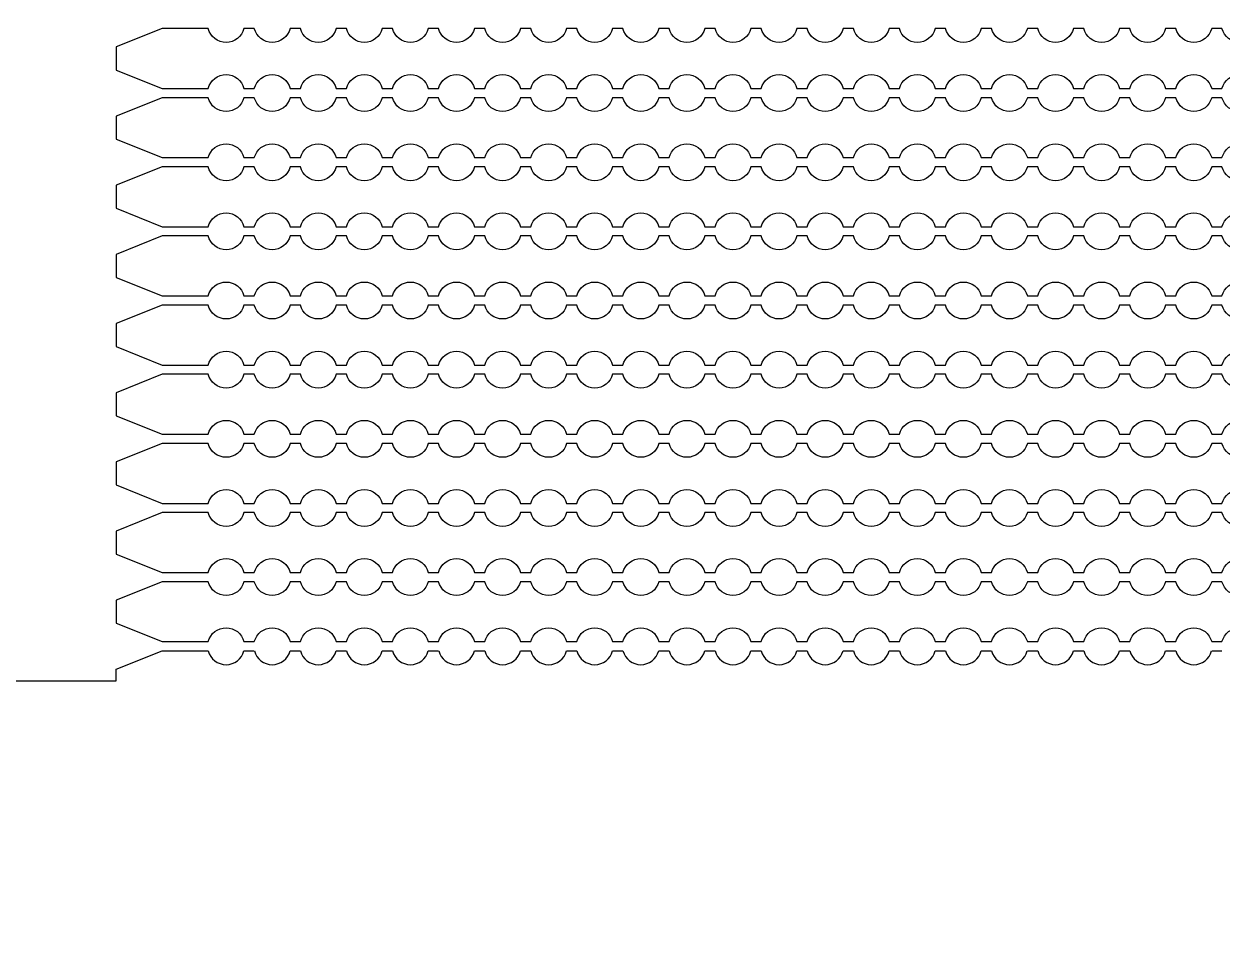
# Model space of a CAD drawing. Extents: x 4056 to 105656, y 4120 to 105720.
# Drawn here: x 55258 to 56558, y 44587 to 45584 of the extents above; entities that cross this region are included whole.
import ezdxf

# ---------------------------------------------------------------- set-up
doc = ezdxf.new("R2010")
doc.units = 13
doc.header["$MEASUREMENT"] = 0
doc.layers.add('Main Layer', color=7, linetype='Continuous', lineweight=0)

msp = doc.modelspace()

# ---------------------------------------------------------------- linework, layer by layer
for p, q in [((55357.7, 44883.9), (55407.7, 44903.9)), ((55407.7, 44903.9), (55457.7, 44903.9)), ((55496.5, 44903.9), (55507.7, 44903.9)), ((55546.5, 44903.9), (55557.7, 44903.9)), ((55596.5, 44903.9), (55607.7, 44903.9)), ((55646.5, 44903.9), (55657.7, 44903.9)), ((55696.5, 44903.9), (55707.7, 44903.9)), ((55746.5, 44903.9), (55757.7, 44903.9)), ((55796.5, 44903.9), (55807.7, 44903.9)), ((55846.5, 44903.9), (55857.7, 44903.9)), ((55896.5, 44903.9), (55907.7, 44903.9)), ((55946.5, 44903.9), (55957.7, 44903.9)), ((55996.5, 44903.9), (56007.7, 44903.9)), ((56046.5, 44903.9), (56057.7, 44903.9)), ((56096.5, 44903.9), (56107.7, 44903.9)), ((56146.5, 44903.9), (56157.7, 44903.9)), ((56196.5, 44903.9), (56207.7, 44903.9)), ((56246.5, 44903.9), (56257.7, 44903.9)), ((56296.5, 44903.9), (56307.7, 44903.9)), ((56346.5, 44903.9), (56357.7, 44903.9)), ((56396.5, 44903.9), (56407.7, 44903.9)), ((56446.5, 44903.9), (56457.7, 44903.9)), ((56496.5, 44903.9), (56507.7, 44903.9)), ((56546.5, 44903.9), (56557.7, 44903.9)), ((55357.7, 44871.4), (55357.7, 44883.9)), ((55157.7, 44871.4), (55357.7, 44871.4))]:
    msp.add_line(p, q)
for points in [[(56596.5, 45578.9, -0.774597), (56557.7, 45578.9), (56546.5, 45578.9, -0.774597), (56507.7, 45578.9), (56496.5, 45578.9, -0.774597), (56457.7, 45578.9), (56446.5, 45578.9, -0.774597), (56407.7, 45578.9), (56396.5, 45578.9, -0.774597), (56357.7, 45578.9), (56346.5, 45578.9, -0.774597), (56307.7, 45578.9), (56296.5, 45578.9, -0.774597), (56257.7, 45578.9), (56246.5, 45578.9, -0.774597), (56207.7, 45578.9), (56196.5, 45578.9, -0.774597), (56157.7, 45578.9), (56146.5, 45578.9, -0.774597), (56107.7, 45578.9), (56096.5, 45578.9, -0.774597), (56057.7, 45578.9), (56046.5, 45578.9, -0.774597), (56007.7, 45578.9), (55996.5, 45578.9, -0.774597), (55957.7, 45578.9), (55946.5, 45578.9, -0.774597), (55907.7, 45578.9), (55896.5, 45578.9, -0.774597), (55857.7, 45578.9), (55846.5, 45578.9, -0.774597), (55807.7, 45578.9), (55796.5, 45578.9, -0.774597), (55757.7, 45578.9), (55746.5, 45578.9, -0.774597), (55707.7, 45578.9), (55696.5, 45578.9, -0.774597), (55657.7, 45578.9), (55646.5, 45578.9, -0.774597), (55607.7, 45578.9), (55596.5, 45578.9, -0.774597), (55557.7, 45578.9), (55546.5, 45578.9, -0.774597), (55507.7, 45578.9), (55496.5, 45578.9, -0.774597), (55457.7, 45578.9), (55407.7, 45578.9), (55407.7, 45578.9), (55357.7, 45558.9), (55357.7, 45533.9), (55407.7, 45513.9), (55457.7, 45513.9, -0.774597), (55496.5, 45513.9), (55507.7, 45513.9, -0.774597), (55546.5, 45513.9), (55557.7, 45513.9, -0.774597), (55596.5, 45513.9), (55607.7, 45513.9, -0.774597), (55646.5, 45513.9), (55657.7, 45513.9, -0.774597), (55696.5, 45513.9), (55707.7, 45513.9, -0.774597), (55746.5, 45513.9), (55757.7, 45513.9, -0.774597), (55796.5, 45513.9), (55807.7, 45513.9, -0.774597), (55846.5, 45513.9), (55857.7, 45513.9, -0.774597), (55896.5, 45513.9), (55907.7, 45513.9, -0.774597), (55946.5, 45513.9), (55957.7, 45513.9, -0.774597), (55996.5, 45513.9), (56007.7, 45513.9, -0.774597), (56046.5, 45513.9), (56057.7, 45513.9, -0.774597), (56096.5, 45513.9), (56107.7, 45513.9, -0.774597), (56146.5, 45513.9), (56157.7, 45513.9, -0.774597), (56196.5, 45513.9), (56207.7, 45513.9, -0.774597), (56246.5, 45513.9), (56257.7, 45513.9, -0.774597), (56296.5, 45513.9), (56307.7, 45513.9, -0.774597), (56346.5, 45513.9), (56357.7, 45513.9, -0.774597), (56396.5, 45513.9), (56407.7, 45513.9, -0.774597), (56446.5, 45513.9), (56457.7, 45513.9, -0.774597), (56496.5, 45513.9), (56507.7, 45513.9, -0.774597), (56546.5, 45513.9), (56557.7, 45513.9, -0.774597), (56596.5, 45513.9)], [(56596.5, 45503.9, -0.774597), (56557.7, 45503.9), (56546.5, 45503.9, -0.774597), (56507.7, 45503.9), (56496.5, 45503.9, -0.774597), (56457.7, 45503.9), (56446.5, 45503.9, -0.774597), (56407.7, 45503.9), (56396.5, 45503.9, -0.774597), (56357.7, 45503.9), (56346.5, 45503.9, -0.774597), (56307.7, 45503.9), (56296.5, 45503.9, -0.774597), (56257.7, 45503.9), (56246.5, 45503.9, -0.774597), (56207.7, 45503.9), (56196.5, 45503.9, -0.774597), (56157.7, 45503.9), (56146.5, 45503.9, -0.774597), (56107.7, 45503.9), (56096.5, 45503.9, -0.774597), (56057.7, 45503.9), (56046.5, 45503.9, -0.774597), (56007.7, 45503.9), (55996.5, 45503.9, -0.774597), (55957.7, 45503.9), (55946.5, 45503.9, -0.774597), (55907.7, 45503.9), (55896.5, 45503.9, -0.774597), (55857.7, 45503.9), (55846.5, 45503.9, -0.774597), (55807.7, 45503.9), (55796.5, 45503.9, -0.774597), (55757.7, 45503.9), (55746.5, 45503.9, -0.774597), (55707.7, 45503.9), (55696.5, 45503.9, -0.774597), (55657.7, 45503.9), (55646.5, 45503.9, -0.774597), (55607.7, 45503.9), (55596.5, 45503.9, -0.774597), (55557.7, 45503.9), (55546.5, 45503.9, -0.774597), (55507.7, 45503.9), (55496.5, 45503.9, -0.774597), (55457.7, 45503.9), (55407.7, 45503.9), (55407.7, 45503.9), (55357.7, 45483.9), (55357.7, 45458.9), (55407.7, 45438.9), (55457.7, 45438.9, -0.774597), (55496.5, 45438.9), (55507.7, 45438.9, -0.774597), (55546.5, 45438.9), (55557.7, 45438.9, -0.774597), (55596.5, 45438.9), (55607.7, 45438.9, -0.774597), (55646.5, 45438.9), (55657.7, 45438.9, -0.774597), (55696.5, 45438.9), (55707.7, 45438.9, -0.774597), (55746.5, 45438.9), (55757.7, 45438.9, -0.774597), (55796.5, 45438.9), (55807.7, 45438.9, -0.774597), (55846.5, 45438.9), (55857.7, 45438.9, -0.774597), (55896.5, 45438.9), (55907.7, 45438.9, -0.774597), (55946.5, 45438.9), (55957.7, 45438.9, -0.774597), (55996.5, 45438.9), (56007.7, 45438.9, -0.774597), (56046.5, 45438.9), (56057.7, 45438.9, -0.774597), (56096.5, 45438.9), (56107.7, 45438.9, -0.774597), (56146.5, 45438.9), (56157.7, 45438.9, -0.774597), (56196.5, 45438.9), (56207.7, 45438.9, -0.774597), (56246.5, 45438.9), (56257.7, 45438.9, -0.774597), (56296.5, 45438.9), (56307.7, 45438.9, -0.774597), (56346.5, 45438.9), (56357.7, 45438.9, -0.774597), (56396.5, 45438.9), (56407.7, 45438.9, -0.774597), (56446.5, 45438.9), (56457.7, 45438.9, -0.774597), (56496.5, 45438.9), (56507.7, 45438.9, -0.774597), (56546.5, 45438.9), (56557.7, 45438.9, -0.774597), (56596.5, 45438.9)], [(56596.5, 45428.9, -0.774597), (56557.7, 45428.9), (56546.5, 45428.9, -0.774597), (56507.7, 45428.9), (56496.5, 45428.9, -0.774597), (56457.7, 45428.9), (56446.5, 45428.9, -0.774597), (56407.7, 45428.9), (56396.5, 45428.9, -0.774597), (56357.7, 45428.9), (56346.5, 45428.9, -0.774597), (56307.7, 45428.9), (56296.5, 45428.9, -0.774597), (56257.7, 45428.9), (56246.5, 45428.9, -0.774597), (56207.7, 45428.9), (56196.5, 45428.9, -0.774597), (56157.7, 45428.9), (56146.5, 45428.9, -0.774597), (56107.7, 45428.9), (56096.5, 45428.9, -0.774597), (56057.7, 45428.9), (56046.5, 45428.9, -0.774597), (56007.7, 45428.9), (55996.5, 45428.9, -0.774597), (55957.7, 45428.9), (55946.5, 45428.9, -0.774597), (55907.7, 45428.9), (55896.5, 45428.9, -0.774597), (55857.7, 45428.9), (55846.5, 45428.9, -0.774597), (55807.7, 45428.9), (55796.5, 45428.9, -0.774597), (55757.7, 45428.9), (55746.5, 45428.9, -0.774597), (55707.7, 45428.9), (55696.5, 45428.9, -0.774597), (55657.7, 45428.9), (55646.5, 45428.9, -0.774597), (55607.7, 45428.9), (55596.5, 45428.9, -0.774597), (55557.7, 45428.9), (55546.5, 45428.9, -0.774597), (55507.7, 45428.9), (55496.5, 45428.9, -0.774597), (55457.7, 45428.9), (55407.7, 45428.9), (55407.7, 45428.9), (55357.7, 45408.9), (55357.7, 45383.9), (55407.7, 45363.9), (55457.7, 45363.9, -0.774597), (55496.5, 45363.9), (55507.7, 45363.9, -0.774597), (55546.5, 45363.9), (55557.7, 45363.9, -0.774597), (55596.5, 45363.9), (55607.7, 45363.9, -0.774597), (55646.5, 45363.9), (55657.7, 45363.9, -0.774597), (55696.5, 45363.9), (55707.7, 45363.9, -0.774597), (55746.5, 45363.9), (55757.7, 45363.9, -0.774597), (55796.5, 45363.9), (55807.7, 45363.9, -0.774597), (55846.5, 45363.9), (55857.7, 45363.9, -0.774597), (55896.5, 45363.9), (55907.7, 45363.9, -0.774597), (55946.5, 45363.9), (55957.7, 45363.9, -0.774597), (55996.5, 45363.9), (56007.7, 45363.9, -0.774597), (56046.5, 45363.9), (56057.7, 45363.9, -0.774597), (56096.5, 45363.9), (56107.7, 45363.9, -0.774597), (56146.5, 45363.9), (56157.7, 45363.9, -0.774597), (56196.5, 45363.9), (56207.7, 45363.9, -0.774597), (56246.5, 45363.9), (56257.7, 45363.9, -0.774597), (56296.5, 45363.9), (56307.7, 45363.9, -0.774597), (56346.5, 45363.9), (56357.7, 45363.9, -0.774597), (56396.5, 45363.9), (56407.7, 45363.9, -0.774597), (56446.5, 45363.9), (56457.7, 45363.9, -0.774597), (56496.5, 45363.9), (56507.7, 45363.9, -0.774597), (56546.5, 45363.9), (56557.7, 45363.9, -0.774597), (56596.5, 45363.9)], [(56596.5, 45353.9, -0.774597), (56557.7, 45353.9), (56546.5, 45353.9, -0.774597), (56507.7, 45353.9), (56496.5, 45353.9, -0.774597), (56457.7, 45353.9), (56446.5, 45353.9, -0.774597), (56407.7, 45353.9), (56396.5, 45353.9, -0.774597), (56357.7, 45353.9), (56346.5, 45353.9, -0.774597), (56307.7, 45353.9), (56296.5, 45353.9, -0.774597), (56257.7, 45353.9), (56246.5, 45353.9, -0.774597), (56207.7, 45353.9), (56196.5, 45353.9, -0.774597), (56157.7, 45353.9), (56146.5, 45353.9, -0.774597), (56107.7, 45353.9), (56096.5, 45353.9, -0.774597), (56057.7, 45353.9), (56046.5, 45353.9, -0.774597), (56007.7, 45353.9), (55996.5, 45353.9, -0.774597), (55957.7, 45353.9), (55946.5, 45353.9, -0.774597), (55907.7, 45353.9), (55896.5, 45353.9, -0.774597), (55857.7, 45353.9), (55846.5, 45353.9, -0.774597), (55807.7, 45353.9), (55796.5, 45353.9, -0.774597), (55757.7, 45353.9), (55746.5, 45353.9, -0.774597), (55707.7, 45353.9), (55696.5, 45353.9, -0.774597), (55657.7, 45353.9), (55646.5, 45353.9, -0.774597), (55607.7, 45353.9), (55596.5, 45353.9, -0.774597), (55557.7, 45353.9), (55546.5, 45353.9, -0.774597), (55507.7, 45353.9), (55496.5, 45353.9, -0.774597), (55457.7, 45353.9), (55407.7, 45353.9), (55407.7, 45353.9), (55357.7, 45333.9), (55357.7, 45308.9), (55407.7, 45288.9), (55457.7, 45288.9, -0.774597), (55496.5, 45288.9), (55507.7, 45288.9, -0.774597), (55546.5, 45288.9), (55557.7, 45288.9, -0.774597), (55596.5, 45288.9), (55607.7, 45288.9, -0.774597), (55646.5, 45288.9), (55657.7, 45288.9, -0.774597), (55696.5, 45288.9), (55707.7, 45288.9, -0.774597), (55746.5, 45288.9), (55757.7, 45288.9, -0.774597), (55796.5, 45288.9), (55807.7, 45288.9, -0.774597), (55846.5, 45288.9), (55857.7, 45288.9, -0.774597), (55896.5, 45288.9), (55907.7, 45288.9, -0.774597), (55946.5, 45288.9), (55957.7, 45288.9, -0.774597), (55996.5, 45288.9), (56007.7, 45288.9, -0.774597), (56046.5, 45288.9), (56057.7, 45288.9, -0.774597), (56096.5, 45288.9), (56107.7, 45288.9, -0.774597), (56146.5, 45288.9), (56157.7, 45288.9, -0.774597), (56196.5, 45288.9), (56207.7, 45288.9, -0.774597), (56246.5, 45288.9), (56257.7, 45288.9, -0.774597), (56296.5, 45288.9), (56307.7, 45288.9, -0.774597), (56346.5, 45288.9), (56357.7, 45288.9, -0.774597), (56396.5, 45288.9), (56407.7, 45288.9, -0.774597), (56446.5, 45288.9), (56457.7, 45288.9, -0.774597), (56496.5, 45288.9), (56507.7, 45288.9, -0.774597), (56546.5, 45288.9), (56557.7, 45288.9, -0.774597), (56596.5, 45288.9)], [(56596.5, 45278.9, -0.774597), (56557.7, 45278.9), (56546.5, 45278.9, -0.774597), (56507.7, 45278.9), (56496.5, 45278.9, -0.774597), (56457.7, 45278.9), (56446.5, 45278.9, -0.774597), (56407.7, 45278.9), (56396.5, 45278.9, -0.774597), (56357.7, 45278.9), (56346.5, 45278.9, -0.774597), (56307.7, 45278.9), (56296.5, 45278.9, -0.774597), (56257.7, 45278.9), (56246.5, 45278.9, -0.774597), (56207.7, 45278.9), (56196.5, 45278.9, -0.774597), (56157.7, 45278.9), (56146.5, 45278.9, -0.774597), (56107.7, 45278.9), (56096.5, 45278.9, -0.774597), (56057.7, 45278.9), (56046.5, 45278.9, -0.774597), (56007.7, 45278.9), (55996.5, 45278.9, -0.774597), (55957.7, 45278.9), (55946.5, 45278.9, -0.774597), (55907.7, 45278.9), (55896.5, 45278.9, -0.774597), (55857.7, 45278.9), (55846.5, 45278.9, -0.774597), (55807.7, 45278.9), (55796.5, 45278.9, -0.774597), (55757.7, 45278.9), (55746.5, 45278.9, -0.774597), (55707.7, 45278.9), (55696.5, 45278.9, -0.774597), (55657.7, 45278.9), (55646.5, 45278.9, -0.774597), (55607.7, 45278.9), (55596.5, 45278.9, -0.774597), (55557.7, 45278.9), (55546.5, 45278.9, -0.774597), (55507.7, 45278.9), (55496.5, 45278.9, -0.774597), (55457.7, 45278.9), (55407.7, 45278.9), (55407.7, 45278.9), (55357.7, 45258.9), (55357.7, 45233.9), (55407.7, 45213.9), (55457.7, 45213.9, -0.774597), (55496.5, 45213.9), (55507.7, 45213.9, -0.774597), (55546.5, 45213.9), (55557.7, 45213.9, -0.774597), (55596.5, 45213.9), (55607.7, 45213.9, -0.774597), (55646.5, 45213.9), (55657.7, 45213.9, -0.774597), (55696.5, 45213.9), (55707.7, 45213.9, -0.774597), (55746.5, 45213.9), (55757.7, 45213.9, -0.774597), (55796.5, 45213.9), (55807.7, 45213.9, -0.774597), (55846.5, 45213.9), (55857.7, 45213.9, -0.774597), (55896.5, 45213.9), (55907.7, 45213.9, -0.774597), (55946.5, 45213.9), (55957.7, 45213.9, -0.774597), (55996.5, 45213.9), (56007.7, 45213.9, -0.774597), (56046.5, 45213.9), (56057.7, 45213.9, -0.774597), (56096.5, 45213.9), (56107.7, 45213.9, -0.774597), (56146.5, 45213.9), (56157.7, 45213.9, -0.774597), (56196.5, 45213.9), (56207.7, 45213.9, -0.774597), (56246.5, 45213.9), (56257.7, 45213.9, -0.774597), (56296.5, 45213.9), (56307.7, 45213.9, -0.774597), (56346.5, 45213.9), (56357.7, 45213.9, -0.774597), (56396.5, 45213.9), (56407.7, 45213.9, -0.774597), (56446.5, 45213.9), (56457.7, 45213.9, -0.774597), (56496.5, 45213.9), (56507.7, 45213.9, -0.774597), (56546.5, 45213.9), (56557.7, 45213.9, -0.774597), (56596.5, 45213.9)], [(56596.5, 45203.9, -0.774597), (56557.7, 45203.9), (56546.5, 45203.9, -0.774597), (56507.7, 45203.9), (56496.5, 45203.9, -0.774597), (56457.7, 45203.9), (56446.5, 45203.9, -0.774597), (56407.7, 45203.9), (56396.5, 45203.9, -0.774597), (56357.7, 45203.9), (56346.5, 45203.9, -0.774597), (56307.7, 45203.9), (56296.5, 45203.9, -0.774597), (56257.7, 45203.9), (56246.5, 45203.9, -0.774597), (56207.7, 45203.9), (56196.5, 45203.9, -0.774597), (56157.7, 45203.9), (56146.5, 45203.9, -0.774597), (56107.7, 45203.9), (56096.5, 45203.9, -0.774597), (56057.7, 45203.9), (56046.5, 45203.9, -0.774597), (56007.7, 45203.9), (55996.5, 45203.9, -0.774597), (55957.7, 45203.9), (55946.5, 45203.9, -0.774597), (55907.7, 45203.9), (55896.5, 45203.9, -0.774597), (55857.7, 45203.9), (55846.5, 45203.9, -0.774597), (55807.7, 45203.9), (55796.5, 45203.9, -0.774597), (55757.7, 45203.9), (55746.5, 45203.9, -0.774597), (55707.7, 45203.9), (55696.5, 45203.9, -0.774597), (55657.7, 45203.9), (55646.5, 45203.9, -0.774597), (55607.7, 45203.9), (55596.5, 45203.9, -0.774597), (55557.7, 45203.9), (55546.5, 45203.9, -0.774597), (55507.7, 45203.9), (55496.5, 45203.9, -0.774597), (55457.7, 45203.9), (55407.7, 45203.9), (55407.7, 45203.9), (55357.7, 45183.9), (55357.7, 45158.9), (55407.7, 45138.9), (55457.7, 45138.9, -0.774597), (55496.5, 45138.9), (55507.7, 45138.9, -0.774597), (55546.5, 45138.9), (55557.7, 45138.9, -0.774597), (55596.5, 45138.9), (55607.7, 45138.9, -0.774597), (55646.5, 45138.9), (55657.7, 45138.9, -0.774597), (55696.5, 45138.9), (55707.7, 45138.9, -0.774597), (55746.5, 45138.9), (55757.7, 45138.9, -0.774597), (55796.5, 45138.9), (55807.7, 45138.9, -0.774597), (55846.5, 45138.9), (55857.7, 45138.9, -0.774597), (55896.5, 45138.9), (55907.7, 45138.9, -0.774597), (55946.5, 45138.9), (55957.7, 45138.9, -0.774597), (55996.5, 45138.9), (56007.7, 45138.9, -0.774597), (56046.5, 45138.9), (56057.7, 45138.9, -0.774597), (56096.5, 45138.9), (56107.7, 45138.9, -0.774597), (56146.5, 45138.9), (56157.7, 45138.9, -0.774597), (56196.5, 45138.9), (56207.7, 45138.9, -0.774597), (56246.5, 45138.9), (56257.7, 45138.9, -0.774597), (56296.5, 45138.9), (56307.7, 45138.9, -0.774597), (56346.5, 45138.9), (56357.7, 45138.9, -0.774597), (56396.5, 45138.9), (56407.7, 45138.9, -0.774597), (56446.5, 45138.9), (56457.7, 45138.9, -0.774597), (56496.5, 45138.9), (56507.7, 45138.9, -0.774597), (56546.5, 45138.9), (56557.7, 45138.9, -0.774597), (56596.5, 45138.9)], [(56596.5, 45128.9, -0.774597), (56557.7, 45128.9), (56546.5, 45128.9, -0.774597), (56507.7, 45128.9), (56496.5, 45128.9, -0.774597), (56457.7, 45128.9), (56446.5, 45128.9, -0.774597), (56407.7, 45128.9), (56396.5, 45128.9, -0.774597), (56357.7, 45128.9), (56346.5, 45128.9, -0.774597), (56307.7, 45128.9), (56296.5, 45128.9, -0.774597), (56257.7, 45128.9), (56246.5, 45128.9, -0.774597), (56207.7, 45128.9), (56196.5, 45128.9, -0.774597), (56157.7, 45128.9), (56146.5, 45128.9, -0.774597), (56107.7, 45128.9), (56096.5, 45128.9, -0.774597), (56057.7, 45128.9), (56046.5, 45128.9, -0.774597), (56007.7, 45128.9), (55996.5, 45128.9, -0.774597), (55957.7, 45128.9), (55946.5, 45128.9, -0.774597), (55907.7, 45128.9), (55896.5, 45128.9, -0.774597), (55857.7, 45128.9), (55846.5, 45128.9, -0.774597), (55807.7, 45128.9), (55796.5, 45128.9, -0.774597), (55757.7, 45128.9), (55746.5, 45128.9, -0.774597), (55707.7, 45128.9), (55696.5, 45128.9, -0.774597), (55657.7, 45128.9), (55646.5, 45128.9, -0.774597), (55607.7, 45128.9), (55596.5, 45128.9, -0.774597), (55557.7, 45128.9), (55546.5, 45128.9, -0.774597), (55507.7, 45128.9), (55496.5, 45128.9, -0.774597), (55457.7, 45128.9), (55407.7, 45128.9), (55407.7, 45128.9), (55357.7, 45108.9), (55357.7, 45083.9), (55407.7, 45063.9), (55457.7, 45063.9, -0.774597), (55496.5, 45063.9), (55507.7, 45063.9, -0.774597), (55546.5, 45063.9), (55557.7, 45063.9, -0.774597), (55596.5, 45063.9), (55607.7, 45063.9, -0.774597), (55646.5, 45063.9), (55657.7, 45063.9, -0.774597), (55696.5, 45063.9), (55707.7, 45063.9, -0.774597), (55746.5, 45063.9), (55757.7, 45063.9, -0.774597), (55796.5, 45063.9), (55807.7, 45063.9, -0.774597), (55846.5, 45063.9), (55857.7, 45063.9, -0.774597), (55896.5, 45063.9), (55907.7, 45063.9, -0.774597), (55946.5, 45063.9), (55957.7, 45063.9, -0.774597), (55996.5, 45063.9), (56007.7, 45063.9, -0.774597), (56046.5, 45063.9), (56057.7, 45063.9, -0.774597), (56096.5, 45063.9), (56107.7, 45063.9, -0.774597), (56146.5, 45063.9), (56157.7, 45063.9, -0.774597), (56196.5, 45063.9), (56207.7, 45063.9, -0.774597), (56246.5, 45063.9), (56257.7, 45063.9, -0.774597), (56296.5, 45063.9), (56307.7, 45063.9, -0.774597), (56346.5, 45063.9), (56357.7, 45063.9, -0.774597), (56396.5, 45063.9), (56407.7, 45063.9, -0.774597), (56446.5, 45063.9), (56457.7, 45063.9, -0.774597), (56496.5, 45063.9), (56507.7, 45063.9, -0.774597), (56546.5, 45063.9), (56557.7, 45063.9, -0.774597), (56596.5, 45063.9)], [(56596.5, 45053.9, -0.774597), (56557.7, 45053.9), (56546.5, 45053.9, -0.774597), (56507.7, 45053.9), (56496.5, 45053.9, -0.774597), (56457.7, 45053.9), (56446.5, 45053.9, -0.774597), (56407.7, 45053.9), (56396.5, 45053.9, -0.774597), (56357.7, 45053.9), (56346.5, 45053.9, -0.774597), (56307.7, 45053.9), (56296.5, 45053.9, -0.774597), (56257.7, 45053.9), (56246.5, 45053.9, -0.774597), (56207.7, 45053.9), (56196.5, 45053.9, -0.774597), (56157.7, 45053.9), (56146.5, 45053.9, -0.774597), (56107.7, 45053.9), (56096.5, 45053.9, -0.774597), (56057.7, 45053.9), (56046.5, 45053.9, -0.774597), (56007.7, 45053.9), (55996.5, 45053.9, -0.774597), (55957.7, 45053.9), (55946.5, 45053.9, -0.774597), (55907.7, 45053.9), (55896.5, 45053.9, -0.774597), (55857.7, 45053.9), (55846.5, 45053.9, -0.774597), (55807.7, 45053.9), (55796.5, 45053.9, -0.774597), (55757.7, 45053.9), (55746.5, 45053.9, -0.774597), (55707.7, 45053.9), (55696.5, 45053.9, -0.774597), (55657.7, 45053.9), (55646.5, 45053.9, -0.774597), (55607.7, 45053.9), (55596.5, 45053.9, -0.774597), (55557.7, 45053.9), (55546.5, 45053.9, -0.774597), (55507.7, 45053.9), (55496.5, 45053.9, -0.774597), (55457.7, 45053.9), (55407.7, 45053.9), (55407.7, 45053.9), (55357.7, 45033.9), (55357.7, 45008.9), (55407.7, 44988.9), (55457.7, 44988.9, -0.774597), (55496.5, 44988.9), (55507.7, 44988.9, -0.774597), (55546.5, 44988.9), (55557.7, 44988.9, -0.774597), (55596.5, 44988.9), (55607.7, 44988.9, -0.774597), (55646.5, 44988.9), (55657.7, 44988.9, -0.774597), (55696.5, 44988.9), (55707.7, 44988.9, -0.774597), (55746.5, 44988.9), (55757.7, 44988.9, -0.774597), (55796.5, 44988.9), (55807.7, 44988.9, -0.774597), (55846.5, 44988.9), (55857.7, 44988.9, -0.774597), (55896.5, 44988.9), (55907.7, 44988.9, -0.774597), (55946.5, 44988.9), (55957.7, 44988.9, -0.774597), (55996.5, 44988.9), (56007.7, 44988.9, -0.774597), (56046.5, 44988.9), (56057.7, 44988.9, -0.774597), (56096.5, 44988.9), (56107.7, 44988.9, -0.774597), (56146.5, 44988.9), (56157.7, 44988.9, -0.774597), (56196.5, 44988.9), (56207.7, 44988.9, -0.774597), (56246.5, 44988.9), (56257.7, 44988.9, -0.774597), (56296.5, 44988.9), (56307.7, 44988.9, -0.774597), (56346.5, 44988.9), (56357.7, 44988.9, -0.774597), (56396.5, 44988.9), (56407.7, 44988.9, -0.774597), (56446.5, 44988.9), (56457.7, 44988.9, -0.774597), (56496.5, 44988.9), (56507.7, 44988.9, -0.774597), (56546.5, 44988.9), (56557.7, 44988.9, -0.774597), (56596.5, 44988.9)], [(56596.5, 44978.9, -0.774597), (56557.7, 44978.9), (56546.5, 44978.9, -0.774597), (56507.7, 44978.9), (56496.5, 44978.9, -0.774597), (56457.7, 44978.9), (56446.5, 44978.9, -0.774597), (56407.7, 44978.9), (56396.5, 44978.9, -0.774597), (56357.7, 44978.9), (56346.5, 44978.9, -0.774597), (56307.7, 44978.9), (56296.5, 44978.9, -0.774597), (56257.7, 44978.9), (56246.5, 44978.9, -0.774597), (56207.7, 44978.9), (56196.5, 44978.9, -0.774597), (56157.7, 44978.9), (56146.5, 44978.9, -0.774597), (56107.7, 44978.9), (56096.5, 44978.9, -0.774597), (56057.7, 44978.9), (56046.5, 44978.9, -0.774597), (56007.7, 44978.9), (55996.5, 44978.9, -0.774597), (55957.7, 44978.9), (55946.5, 44978.9, -0.774597), (55907.7, 44978.9), (55896.5, 44978.9, -0.774597), (55857.7, 44978.9), (55846.5, 44978.9, -0.774597), (55807.7, 44978.9), (55796.5, 44978.9, -0.774597), (55757.7, 44978.9), (55746.5, 44978.9, -0.774597), (55707.7, 44978.9), (55696.5, 44978.9, -0.774597), (55657.7, 44978.9), (55646.5, 44978.9, -0.774597), (55607.7, 44978.9), (55596.5, 44978.9, -0.774597), (55557.7, 44978.9), (55546.5, 44978.9, -0.774597), (55507.7, 44978.9), (55496.5, 44978.9, -0.774597), (55457.7, 44978.9), (55407.7, 44978.9), (55407.7, 44978.9), (55357.7, 44958.9), (55357.7, 44933.9), (55407.7, 44913.9), (55457.7, 44913.9, -0.774597), (55496.5, 44913.9), (55507.7, 44913.9, -0.774597), (55546.5, 44913.9), (55557.7, 44913.9, -0.774597), (55596.5, 44913.9), (55607.7, 44913.9, -0.774597), (55646.5, 44913.9), (55657.7, 44913.9, -0.774597), (55696.5, 44913.9), (55707.7, 44913.9, -0.774597), (55746.5, 44913.9), (55757.7, 44913.9, -0.774597), (55796.5, 44913.9), (55807.7, 44913.9, -0.774597), (55846.5, 44913.9), (55857.7, 44913.9, -0.774597), (55896.5, 44913.9), (55907.7, 44913.9, -0.774597), (55946.5, 44913.9), (55957.7, 44913.9, -0.774597), (55996.5, 44913.9), (56007.7, 44913.9, -0.774597), (56046.5, 44913.9), (56057.7, 44913.9, -0.774597), (56096.5, 44913.9), (56107.7, 44913.9, -0.774597), (56146.5, 44913.9), (56157.7, 44913.9, -0.774597), (56196.5, 44913.9), (56207.7, 44913.9, -0.774597), (56246.5, 44913.9), (56257.7, 44913.9, -0.774597), (56296.5, 44913.9), (56307.7, 44913.9, -0.774597), (56346.5, 44913.9), (56357.7, 44913.9, -0.774597), (56396.5, 44913.9), (56407.7, 44913.9, -0.774597), (56446.5, 44913.9), (56457.7, 44913.9, -0.774597), (56496.5, 44913.9), (56507.7, 44913.9, -0.774597), (56546.5, 44913.9), (56557.7, 44913.9, -0.774597), (56596.5, 44913.9)]]:
    msp.add_lwpolyline(points, format="xyb")
for centre in [(55477.1, 44908.9), (55527.1, 44908.9), (55577.1, 44908.9), (55627.1, 44908.9), (55677.1, 44908.9), (55727.1, 44908.9), (55777.1, 44908.9), (55827.1, 44908.9), (55877.1, 44908.9), (55927.1, 44908.9), (55977.1, 44908.9), (56027.1, 44908.9), (56077.1, 44908.9), (56127.1, 44908.9), (56177.1, 44908.9), (56227.1, 44908.9), (56277.1, 44908.9), (56327.1, 44908.9), (56377.1, 44908.9), (56427.1, 44908.9), (56477.1, 44908.9), (56527.1, 44908.9)]:
    msp.add_arc(centre, 20, 194.4775, 345.5225)
at = {"layer": 'Main Layer'}
msp.add_circle((54856, 54920.5), 50800, dxfattribs=at)

doc.saveas('drawing.dxf')
